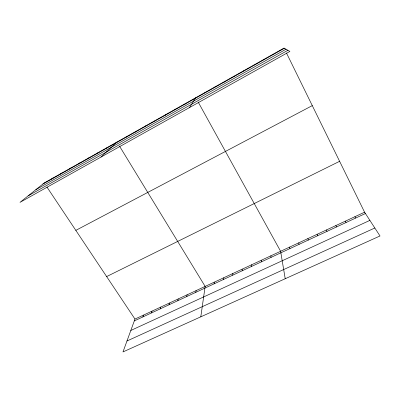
<?xml version="1.0" encoding="UTF-8"?>
<svg xmlns="http://www.w3.org/2000/svg" width="400" height="400" viewBox="0 0 400 400"><rect width="100%" height="100%" fill="white"/><g stroke="black" fill="none" stroke-linecap="round" stroke-linejoin="round"><path stroke-width="0.6" d="M242.18 270.79L242.18 269.165M232.73 275.18L232.795 273.535M223.37 279.53L223.495 277.865M214.095 283.84L214.28 282.155M200.805 316.82L205.145 286.405L119.465 146.08M234.005 76.575L234.065 76.185M195.795 292.34L196.095 290.615M186.77 296.535L187.13 294.79M177.83 300.69L178.24 298.925M168.965 304.805L169.435 303.025M160.185 308.885L160.705 307.09M151.48 312.93L152.05 311.115M224.22 82.075L224.355 81.645M142.85 316.94L143.475 315.105M364.58 212.2L134.975 319.065L122.985 351.93L380 235.97L364.58 212.2L286.465 52.99M214.535 87.52L214.74 87.055M204.94 92.915L205.215 92.41M189.535 107.545L195.78 97.72M185.16 104.04L185.575 103.455M174.99 109.755L175.48 109.135M164.925 115.415L165.485 114.76M154.96 121.02L155.59 120.325M145.1 126.565L145.795 125.83M135.34 132.055L136.1 131.285M125.675 137.485L126.5 136.685M100.98 157.07L116.995 142.035M106.63 148.195L107.585 147.325M97.25 153.47L98.265 152.57M87.965 158.69L89.035 157.76M78.77 163.86L79.895 162.9M69.66 168.985L70.845 167.99M60.64 174.055L61.885 173.03M51.71 179.075L53.005 178.025M42.865 184.05L284.37 48.255M35.855 189.665L286.035 49.215M28.1 195.875L287.9 50.29M75.825 230.37L312.285 105.615M106.64 276.575L339.615 161.315M134.3 320.91L365.435 213.52M130.81 330.48L369.89 220.385M126.97 341L374.825 227.995M46.91 187.01L134.975 319.065M263.765 59.48L263.925 59.75M354.915 216.7L355.7 218.045M198.165 102.035L280.615 251.28L285.215 278.735M345.34 221.155L346.055 222.525M335.845 225.575L336.49 226.97M326.44 229.95L327.015 231.37M317.11 234.295L317.625 235.735M307.87 238.595L308.315 240.06M253.77 65.1L253.855 65.41M298.705 242.86L299.09 244.35M289.62 247.085L289.94 248.6M270.875 255.815L271.065 257.37M261.22 260.305L261.345 261.885M251.655 264.755L251.715 266.36M243.87 70.67L243.88 71.02M44.215 182.97L20 202.365L289.87 51.43L284.05 48.07L44.215 182.97"/></g></svg>
